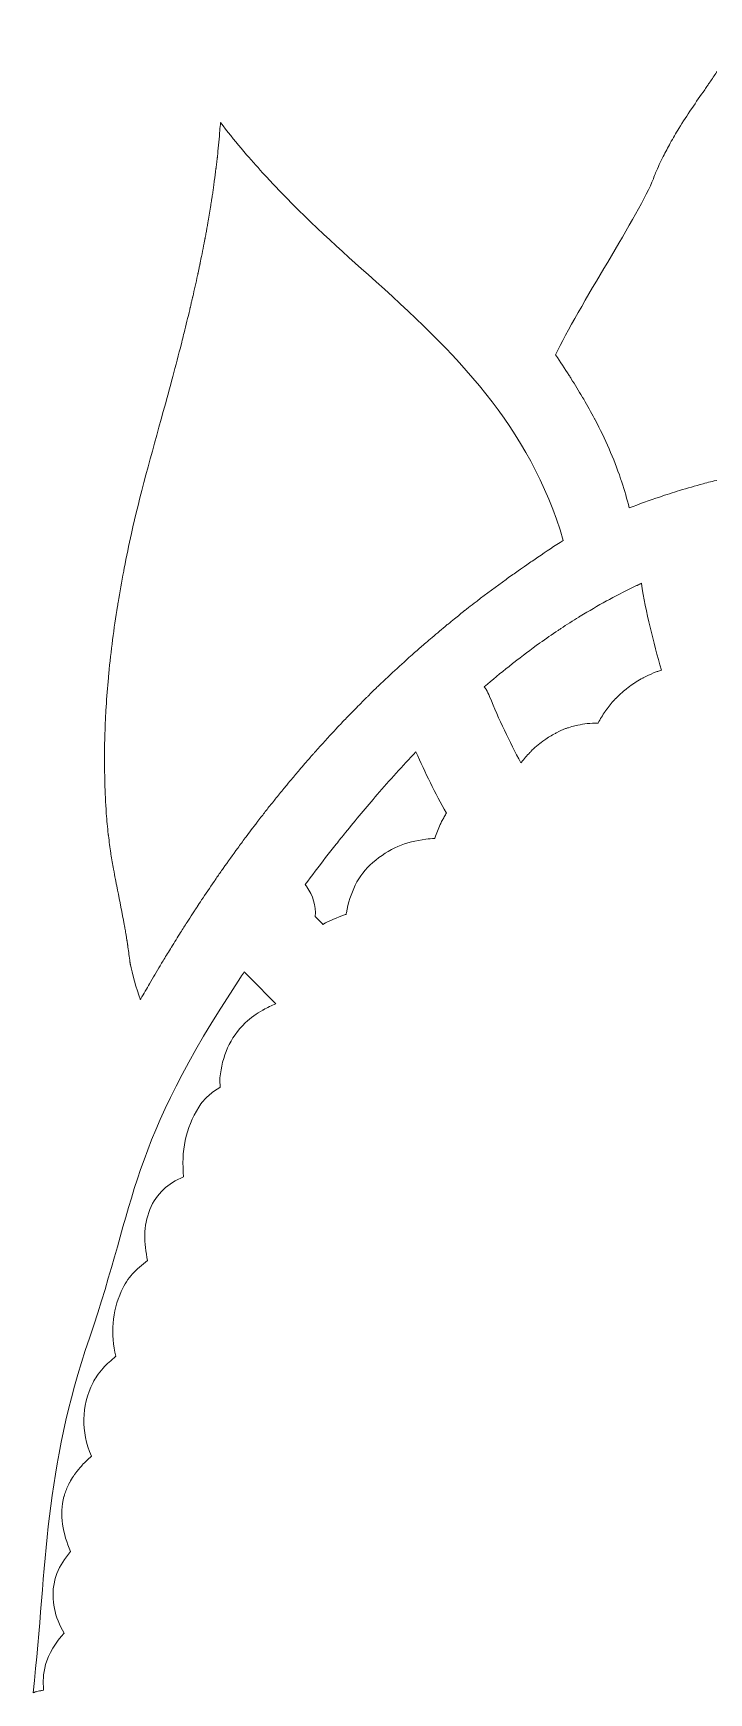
# Model space of a CAD drawing. Header units: millimetres. Extents: x -416 to 1516, y -417 to 43.
# Drawn here: x 1052.54 to 1070.25, y -122.31 to -78.79 of the extents above; entities that cross this region are included whole.
import ezdxf

# ---------------------------------------------------------------- set-up
doc = ezdxf.new("R2010")
doc.units = ezdxf.units.MM
doc.header["$MEASUREMENT"] = 0
doc.layers.add('Layer 2', color=7, linetype='Continuous')

msp = doc.modelspace()

# ---------------------------------------------------------------- linework, layer by layer
at = {"layer": 'Layer 2', "lineweight": 0}
for points, knots in [([(1068.794, -82.605), (1068.818, -82.543), (1068.837, -82.495), (1068.854, -82.452), (1068.916, -82.302), (1068.983, -82.16), (1069.052, -82.02), (1069.112, -81.9), (1069.174, -81.783), (1069.238, -81.669), (1069.311, -81.538), (1069.385, -81.409), (1069.462, -81.284), (1069.463, -81.284), (1069.463, -81.283), (1069.463, -81.283), (1069.571, -81.108), (1069.682, -80.939), (1069.795, -80.772), (1069.798, -80.767), (1069.801, -80.763), (1069.804, -80.759), (1069.915, -80.593), (1070.028, -80.431), (1070.14, -80.268), (1070.167, -80.23), (1070.193, -80.192), (1070.219, -80.154), (1070.222, -80.149), (1070.225, -80.145), (1070.229, -80.14), (1070.231, -80.137), (1070.232, -80.134), (1070.235, -80.132), (1070.24, -80.123), (1070.246, -80.115), (1070.251, -80.107), (1070.259, -80.095), (1070.268, -80.084), (1070.276, -80.072), (1070.336, -79.985), (1070.395, -79.897), (1070.454, -79.809), (1070.462, -79.797), (1070.47, -79.784), (1070.478, -79.772), (1070.482, -79.766), (1070.487, -79.759), (1070.491, -79.753), (1070.493, -79.75), (1070.495, -79.747), (1070.497, -79.744), (1070.511, -79.723), (1070.524, -79.702), (1070.538, -79.681), (1070.539, -79.68), (1070.539, -79.679), (1070.54, -79.678), (1070.541, -79.676), (1070.543, -79.674), (1070.544, -79.671), (1070.545, -79.67), (1070.546, -79.669), (1070.546, -79.669), (1070.549, -79.665), (1070.552, -79.66), (1070.554, -79.656), (1070.556, -79.654), (1070.558, -79.651), (1070.56, -79.648), (1070.62, -79.556), (1070.678, -79.462), (1070.736, -79.368), (1070.743, -79.356), (1070.75, -79.344), (1070.757, -79.332), (1070.761, -79.326), (1070.765, -79.32), (1070.768, -79.314), (1070.77, -79.312), (1070.77, -79.311), (1070.772, -79.309), (1070.785, -79.287), (1070.799, -79.265), (1070.812, -79.243), (1070.812, -79.243), (1070.812, -79.242), (1070.813, -79.242), (1070.814, -79.24), (1070.815, -79.238), (1070.816, -79.236), (1070.818, -79.232), (1070.821, -79.229), (1070.823, -79.225), (1070.906, -79.084), (1070.987, -78.939), (1071.064, -78.789), (1071.064, -78.788), (1071.064, -78.788), (1071.065, -78.787), (1071.065, -78.787), (1071.065, -78.787), (1071.065, -78.787), (1071.188, -78.997), (1071.322, -79.207), (1071.46, -79.416), (1071.485, -79.455), (1071.511, -79.492), (1071.537, -79.531), (1071.828, -79.966), (1072.137, -80.395), (1072.429, -80.793), (1072.676, -81.128), (1072.929, -81.467), (1073.131, -81.766), (1073.573, -82.418), (1073.975, -83.05), (1074.352, -83.704), (1074.478, -83.922), (1074.6, -84.142), (1074.721, -84.366), (1074.817, -84.545), (1074.892, -84.732), (1074.959, -84.919), (1075.025, -85.106), (1075.081, -85.291), (1075.139, -85.467), (1075.196, -85.643), (1075.244, -85.793), (1075.294, -85.941), (1075.344, -86.088), (1075.396, -86.232), (1075.463, -86.395), (1075.306, -86.505), (1075.153, -86.617), (1075.004, -86.73), (1074.96, -86.763), (1074.917, -86.797), (1074.873, -86.831), (1074.845, -86.853), (1074.818, -86.876), (1074.79, -86.899), (1074.744, -86.935), (1074.699, -86.971), (1074.655, -87.008), (1074.62, -87.036), (1074.585, -87.064), (1074.551, -87.092), (1074.508, -87.128), (1074.466, -87.163), (1074.424, -87.199), (1074.295, -87.312), (1074.17, -87.427), (1074.049, -87.545), (1074.049, -87.545), (1074.049, -87.545), (1074.049, -87.545), (1074.049, -87.545), (1074.048, -87.545), (1074.048, -87.545), (1074.039, -87.554), (1074.029, -87.563), (1074.019, -87.572), (1074.01, -87.581), (1074.002, -87.591), (1073.993, -87.6), (1073.882, -87.711), (1073.775, -87.827), (1073.672, -87.944), (1073.667, -87.95), (1073.661, -87.956), (1073.655, -87.962), (1073.631, -87.99), (1073.605, -88.019), (1073.581, -88.048), (1073.575, -88.055), (1073.569, -88.064), (1073.563, -88.071), (1073.458, -88.196), (1073.358, -88.323), (1073.263, -88.455), (1073.262, -88.456), (1073.261, -88.458), (1073.26, -88.459), (1073.243, -88.482), (1073.228, -88.506), (1073.212, -88.529), (1073.208, -88.535), (1073.205, -88.542), (1073.201, -88.548), (1073.117, -88.669), (1073.038, -88.795), (1072.962, -88.924), (1072.959, -88.929), (1072.956, -88.933), (1072.953, -88.938), (1072.939, -88.963), (1072.923, -88.988), (1072.909, -89.013), (1072.907, -89.017), (1072.906, -89.02), (1072.904, -89.023), (1072.82, -89.174), (1072.742, -89.331), (1072.67, -89.493), (1072.67, -89.494), (1072.67, -89.494), (1072.67, -89.495), (1072.654, -89.531), (1072.639, -89.568), (1072.623, -89.604), (1072.623, -89.605), (1072.623, -89.606), (1072.622, -89.607), (1072.551, -89.778), (1072.483, -89.954), (1072.425, -90.139), (1072.425, -90.14), (1072.425, -90.142), (1072.424, -90.143), (1072.422, -90.143), (1072.42, -90.143), (1072.418, -90.144), (1072.09, -90.186), (1071.768, -90.239), (1071.447, -90.298), (1071.447, -90.298), (1071.447, -90.298), (1071.447, -90.298), (1071.273, -90.33), (1071.1, -90.37), (1070.928, -90.407), (1070.78, -90.438), (1070.632, -90.469), (1070.486, -90.505), (1070.486, -90.505), (1070.485, -90.505), (1070.485, -90.505), (1070.356, -90.536), (1070.227, -90.568), (1070.098, -90.602), (1070.098, -90.602), (1070.098, -90.602), (1070.098, -90.602), (1069.892, -90.657), (1069.688, -90.718), (1069.484, -90.78), (1069.484, -90.78), (1069.484, -90.78), (1069.483, -90.781), (1069.308, -90.834), (1069.133, -90.89), (1068.959, -90.95), (1068.693, -91.039), (1068.428, -91.132), (1068.163, -91.237), (1068.105, -91.002), (1068.038, -90.778), (1067.966, -90.557), (1067.957, -90.529), (1067.947, -90.501), (1067.937, -90.473), (1067.755, -89.931), (1067.53, -89.423), (1067.269, -88.928), (1067.264, -88.918), (1067.259, -88.908), (1067.253, -88.898), (1067.162, -88.727), (1067.067, -88.556), (1066.968, -88.387), (1066.956, -88.366), (1066.944, -88.345), (1066.931, -88.324), (1066.838, -88.166), (1066.74, -88.008), (1066.64, -87.849), (1066.622, -87.821), (1066.605, -87.792), (1066.587, -87.764), (1066.472, -87.585), (1066.354, -87.406), (1066.232, -87.224), (1066.231, -87.223), (1066.23, -87.221), (1066.229, -87.22), (1066.804, -86.005), (1068.452, -83.49), (1068.794, -82.605)], [0, 0, 0, 0, 1, 1, 1, 2, 2, 2, 3, 3, 3, 4, 4, 4, 5, 5, 5, 6, 6, 6, 7, 7, 7, 8, 8, 8, 9, 9, 9, 10, 10, 10, 11, 11, 11, 12, 12, 12, 13, 13, 13, 14, 14, 14, 15, 15, 15, 16, 16, 16, 17, 17, 17, 18, 18, 18, 19, 19, 19, 20, 20, 20, 21, 21, 21, 22, 22, 22, 23, 23, 23, 24, 24, 24, 25, 25, 25, 26, 26, 26, 27, 27, 27, 28, 28, 28, 29, 29, 29, 30, 30, 30, 31, 31, 31, 32, 32, 32, 33, 33, 33, 34, 34, 34, 35, 35, 35, 36, 36, 36, 37, 37, 37, 38, 38, 38, 39, 39, 39, 40, 40, 40, 41, 41, 41, 42, 42, 42, 43, 43, 43, 44, 44, 44, 45, 45, 45, 46, 46, 46, 47, 47, 47, 48, 48, 48, 49, 49, 49, 50, 50, 50, 51, 51, 51, 52, 52, 52, 53, 53, 53, 54, 54, 54, 55, 55, 55, 56, 56, 56, 57, 57, 57, 58, 58, 58, 59, 59, 59, 60, 60, 60, 61, 61, 61, 62, 62, 62, 63, 63, 63, 64, 64, 64, 65, 65, 65, 66, 66, 66, 67, 67, 67, 68, 68, 68, 69, 69, 69, 70, 70, 70, 71, 71, 71, 72, 72, 72, 73, 73, 73, 74, 74, 74, 75, 75, 75, 76, 76, 76, 77, 77, 77, 78, 78, 78, 79, 79, 79, 80, 80, 80, 81, 81, 81, 82, 82, 82, 83, 83, 83, 84, 84, 84, 85, 85, 85, 86, 86, 86, 87, 87, 87, 88, 88, 88, 89, 89, 89, 90, 90, 90, 91, 91, 91, 92, 92, 92, 93, 93, 93, 94, 94, 94, 95, 95, 95, 96, 96, 96, 96]), ([(1054.41, -97.331), (1054.416, -97.091), (1054.425, -96.85), (1054.438, -96.609), (1054.439, -96.598), (1054.439, -96.587), (1054.439, -96.576), (1054.442, -96.535), (1054.445, -96.494), (1054.447, -96.453), (1054.463, -96.199), (1054.483, -95.945), (1054.506, -95.689), (1054.51, -95.651), (1054.513, -95.613), (1054.517, -95.575), (1054.574, -94.991), (1054.651, -94.403), (1054.747, -93.812), (1054.752, -93.78), (1054.757, -93.749), (1054.763, -93.718), (1054.807, -93.446), (1054.856, -93.173), (1054.908, -92.899), (1054.913, -92.871), (1054.918, -92.843), (1054.924, -92.815), (1054.982, -92.515), (1055.043, -92.213), (1055.109, -91.911), (1055.312, -90.985), (1055.647, -89.79), (1055.946, -88.708), (1056.03, -88.406), (1056.113, -88.101), (1056.195, -87.794), (1056.272, -87.506), (1056.348, -87.216), (1056.422, -86.925), (1056.427, -86.908), (1056.431, -86.891), (1056.435, -86.874), (1056.438, -86.86), (1056.442, -86.846), (1056.445, -86.833), (1056.461, -86.77), (1056.476, -86.707), (1056.492, -86.644), (1056.542, -86.442), (1056.592, -86.241), (1056.64, -86.038), (1056.644, -86.023), (1056.647, -86.008), (1056.651, -85.992), (1056.653, -85.985), (1056.654, -85.977), (1056.656, -85.97), (1056.657, -85.966), (1056.658, -85.961), (1056.659, -85.957), (1056.667, -85.925), (1056.674, -85.893), (1056.681, -85.861), (1056.681, -85.861), (1056.687, -85.835), (1056.687, -85.835), (1056.691, -85.82), (1056.694, -85.805), (1056.698, -85.79), (1056.702, -85.77), (1056.707, -85.75), (1056.712, -85.729), (1056.712, -85.728), (1056.712, -85.727), (1056.713, -85.726), (1056.713, -85.726), (1056.713, -85.725), (1056.713, -85.725), (1056.715, -85.716), (1056.717, -85.707), (1056.719, -85.697), (1056.762, -85.512), (1056.804, -85.327), (1056.844, -85.141), (1056.847, -85.128), (1056.849, -85.115), (1056.852, -85.102), (1056.853, -85.099), (1056.853, -85.096), (1056.854, -85.093), (1056.854, -85.093), (1056.855, -85.088), (1056.855, -85.088), (1056.856, -85.082), (1056.857, -85.077), (1056.858, -85.071), (1056.859, -85.067), (1056.86, -85.064), (1056.861, -85.061), (1056.867, -85.031), (1056.874, -85.001), (1056.881, -84.972), (1056.888, -84.939), (1056.893, -84.905), (1056.9, -84.872), (1056.901, -84.869), (1056.902, -84.865), (1056.902, -84.862), (1056.903, -84.861), (1056.903, -84.86), (1056.903, -84.858), (1056.905, -84.849), (1056.907, -84.84), (1056.909, -84.831), (1056.913, -84.812), (1056.917, -84.794), (1056.92, -84.776), (1056.958, -84.594), (1056.994, -84.412), (1057.029, -84.229), (1057.032, -84.212), (1057.035, -84.196), (1057.038, -84.179), (1057.04, -84.171), (1057.041, -84.163), (1057.043, -84.156), (1057.043, -84.151), (1057.044, -84.146), (1057.045, -84.142), (1057.053, -84.099), (1057.063, -84.057), (1057.071, -84.014), (1057.078, -83.973), (1057.084, -83.932), (1057.092, -83.892), (1057.093, -83.881), (1057.095, -83.871), (1057.097, -83.861), (1057.104, -83.823), (1057.11, -83.784), (1057.117, -83.745), (1057.119, -83.734), (1057.12, -83.722), (1057.122, -83.711), (1057.146, -83.575), (1057.169, -83.439), (1057.191, -83.302), (1057.194, -83.28), (1057.198, -83.258), (1057.202, -83.235), (1057.203, -83.225), (1057.205, -83.214), (1057.206, -83.204), (1057.211, -83.177), (1057.215, -83.149), (1057.219, -83.122), (1057.22, -83.12), (1057.22, -83.117), (1057.22, -83.115), (1057.227, -83.072), (1057.234, -83.029), (1057.241, -82.986), (1057.241, -82.982), (1057.242, -82.978), (1057.242, -82.975), (1057.244, -82.966), (1057.245, -82.957), (1057.247, -82.948), (1057.253, -82.905), (1057.258, -82.861), (1057.264, -82.818), (1057.271, -82.767), (1057.277, -82.716), (1057.284, -82.665), (1057.298, -82.557), (1057.314, -82.448), (1057.327, -82.339), (1057.328, -82.331), (1057.329, -82.323), (1057.33, -82.315), (1057.333, -82.294), (1057.335, -82.272), (1057.338, -82.25), (1057.34, -82.237), (1057.341, -82.223), (1057.343, -82.21), (1057.349, -82.162), (1057.356, -82.113), (1057.361, -82.065), (1057.361, -82.062), (1057.362, -82.06), (1057.362, -82.057), (1057.363, -82.05), (1057.364, -82.044), (1057.365, -82.037), (1057.368, -82.01), (1057.369, -81.983), (1057.372, -81.955), (1057.394, -81.748), (1057.412, -81.541), (1057.428, -81.335), (1057.434, -81.267), (1057.442, -81.199), (1057.447, -81.132), (1057.621, -81.362), (1057.804, -81.585), (1057.989, -81.806), (1058.036, -81.862), (1058.084, -81.918), (1058.132, -81.973), (1058.289, -82.156), (1058.449, -82.336), (1058.612, -82.514), (1058.644, -82.548), (1058.675, -82.582), (1058.706, -82.616), (1059.528, -83.498), (1060.416, -84.319), (1061.314, -85.119), (1063.621, -87.177), (1065.54, -89.068), (1066.434, -92.087), (1066.434, -92.088), (1066.433, -92.088), (1066.433, -92.088), (1066.207, -92.233), (1065.986, -92.38), (1065.767, -92.529), (1065.669, -92.595), (1065.573, -92.663), (1065.476, -92.73), (1065.401, -92.781), (1065.326, -92.832), (1065.252, -92.884), (1065.155, -92.952), (1065.059, -93.021), (1064.964, -93.089), (1064.962, -93.09), (1064.961, -93.091), (1064.96, -93.092), (1064.957, -93.094), (1064.954, -93.096), (1064.951, -93.098), (1064.945, -93.103), (1064.939, -93.107), (1064.933, -93.111), (1064.675, -93.297), (1064.422, -93.487), (1064.172, -93.678), (1064.155, -93.692), (1064.137, -93.705), (1064.119, -93.719), (1064.094, -93.739), (1064.069, -93.759), (1064.043, -93.779), (1064.043, -93.779), (1064.042, -93.78), (1064.042, -93.78), (1064.042, -93.78), (1064.042, -93.78), (1064.042, -93.78), (1063.979, -93.829), (1063.912, -93.875), (1063.85, -93.924), (1063.849, -93.925), (1063.848, -93.926), (1063.847, -93.926), (1063.756, -93.998), (1063.672, -94.074), (1063.583, -94.146), (1063.526, -94.191), (1063.468, -94.236), (1063.413, -94.282), (1063.386, -94.303), (1063.36, -94.324), (1063.334, -94.346), (1063.203, -94.454), (1063.077, -94.564), (1062.948, -94.673), (1062.897, -94.718), (1062.843, -94.76), (1062.791, -94.804), (1062.705, -94.879), (1062.619, -94.954), (1062.534, -95.03), (1062.501, -95.058), (1062.471, -95.089), (1062.438, -95.118), (1062.277, -95.262), (1062.116, -95.406), (1061.958, -95.553), (1061.919, -95.59), (1061.879, -95.627), (1061.84, -95.664), (1061.806, -95.696), (1061.774, -95.728), (1061.74, -95.76), (1061.739, -95.762), (1061.738, -95.763), (1061.736, -95.764), (1061.736, -95.764), (1061.736, -95.764), (1061.736, -95.764), (1061.725, -95.774), (1061.714, -95.784), (1061.704, -95.794), (1061.649, -95.846), (1061.591, -95.895), (1061.537, -95.947), (1061.537, -95.948), (1061.536, -95.948), (1061.536, -95.949), (1061.535, -95.95), (1061.534, -95.95), (1061.533, -95.951), (1061.459, -96.023), (1061.389, -96.098), (1061.316, -96.171), (1061.299, -96.188), (1061.281, -96.204), (1061.264, -96.221), (1061.219, -96.266), (1061.174, -96.311), (1061.13, -96.355), (1061.076, -96.41), (1061.023, -96.465), (1060.97, -96.52), (1060.887, -96.605), (1060.802, -96.687), (1060.72, -96.772), (1060.676, -96.818), (1060.633, -96.865), (1060.59, -96.912), (1060.574, -96.928), (1060.558, -96.943), (1060.543, -96.96), (1060.52, -96.985), (1060.497, -97.011), (1060.474, -97.036), (1060.473, -97.036), (1060.473, -97.037), (1060.472, -97.037), (1060.472, -97.038), (1060.471, -97.038), (1060.47, -97.039), (1060.461, -97.049), (1060.452, -97.059), (1060.443, -97.069), (1060.272, -97.252), (1060.103, -97.436), (1059.937, -97.623), (1059.935, -97.625), (1059.933, -97.628), (1059.931, -97.63), (1059.93, -97.631), (1059.929, -97.632), (1059.928, -97.633), (1059.927, -97.634), (1059.927, -97.634), (1059.926, -97.635), (1059.909, -97.655), (1059.891, -97.674), (1059.873, -97.693), (1059.841, -97.73), (1059.809, -97.768), (1059.777, -97.805), (1059.738, -97.85), (1059.699, -97.894), (1059.66, -97.939), (1059.612, -97.994), (1059.567, -98.05), (1059.52, -98.105), (1059.448, -98.189), (1059.375, -98.272), (1059.304, -98.357), (1059.25, -98.422), (1059.196, -98.487), (1059.142, -98.553), (1059.141, -98.555), (1059.139, -98.557), (1059.138, -98.559), (1059.061, -98.652), (1058.983, -98.744), (1058.908, -98.838), (1058.874, -98.88), (1058.841, -98.924), (1058.808, -98.966), (1058.805, -98.97), (1058.802, -98.974), (1058.799, -98.977), (1058.798, -98.978), (1058.798, -98.979), (1058.797, -98.979), (1058.761, -99.024), (1058.725, -99.068), (1058.689, -99.113), (1058.628, -99.191), (1058.568, -99.27), (1058.507, -99.348), (1058.471, -99.395), (1058.436, -99.442), (1058.4, -99.489), (1058.399, -99.489), (1058.399, -99.49), (1058.398, -99.491), (1058.301, -99.617), (1058.203, -99.743), (1058.108, -99.872), (1058.108, -99.872), (1058.107, -99.873), (1058.107, -99.873), (1058.102, -99.879), (1058.097, -99.886), (1058.092, -99.892), (1058.027, -99.979), (1057.964, -100.069), (1057.899, -100.157), (1057.77, -100.335), (1057.64, -100.512), (1057.513, -100.693), (1057.51, -100.697), (1057.507, -100.701), (1057.505, -100.705), (1057.504, -100.706), (1057.504, -100.706), (1057.504, -100.706), (1057.504, -100.706), (1057.503, -100.707), (1057.503, -100.707), (1057.494, -100.721), (1057.484, -100.734), (1057.474, -100.748), (1057.42, -100.825), (1057.367, -100.904), (1057.314, -100.983), (1057.307, -100.992), (1057.301, -101.002), (1057.294, -101.011), (1057.289, -101.019), (1057.283, -101.028), (1057.278, -101.036), (1057.167, -101.196), (1057.057, -101.356), (1056.949, -101.518), (1056.91, -101.578), (1056.871, -101.638), (1056.832, -101.698), (1056.827, -101.707), (1056.821, -101.715), (1056.815, -101.724), (1056.795, -101.754), (1056.776, -101.785), (1056.756, -101.815), (1056.754, -101.818), (1056.752, -101.821), (1056.75, -101.825), (1056.701, -101.899), (1056.652, -101.974), (1056.604, -102.05), (1056.593, -102.067), (1056.582, -102.084), (1056.571, -102.101), (1056.514, -102.19), (1056.456, -102.278), (1056.399, -102.368), (1056.319, -102.496), (1056.24, -102.627), (1056.161, -102.756), (1056.16, -102.757), (1056.159, -102.759), (1056.158, -102.76), (1056.158, -102.76), (1056.158, -102.76), (1056.158, -102.76), (1056.158, -102.761), (1056.157, -102.762), (1056.157, -102.763), (1056.091, -102.869), (1056.025, -102.975), (1055.959, -103.083), (1055.953, -103.094), (1055.947, -103.106), (1055.94, -103.116), (1055.915, -103.158), (1055.889, -103.199), (1055.863, -103.242), (1055.771, -103.397), (1055.68, -103.556), (1055.589, -103.713), (1055.512, -103.844), (1055.435, -103.974), (1055.359, -104.106), (1055.355, -104.114), (1055.35, -104.122), (1055.345, -104.13), (1055.345, -104.131), (1055.345, -104.131), (1055.344, -104.132), (1055.343, -104.129), (1055.34, -104.115), (1055.338, -104.11), (1055.257, -103.883), (1055.116, -103.399), (1055.085, -103.217), (1055.084, -103.213), (1055.083, -103.206), (1055.082, -103.202), (1055.082, -103.201), (1055.082, -103.201), (1055.082, -103.2), (1055.079, -103.18), (1055.077, -103.167), (1055.075, -103.157), (1055.075, -103.157), (1055.075, -103.157), (1055.075, -103.157), (1055.073, -103.146), (1055.072, -103.14), (1055.072, -103.14), (1055.072, -103.14), (1055.072, -103.14), (1055.072, -103.14), (1055.072, -103.14), (1055.072, -103.14), (1055.072, -103.14), (1055.072, -103.14), (1055.072, -103.143), (1055.072, -103.145), (1055.072, -103.145), (1055.072, -103.145), (1055.072, -103.145), (1055.072, -103.144), (1055.072, -103.145), (1055.072, -103.144), (1055.072, -103.142), (1055.071, -103.141), (1055.072, -103.142), (1055.072, -103.142), (1055.071, -103.142), (1055.071, -103.142), (1055.056, -103.008), (1055.038, -102.88), (1055.02, -102.754), (1055.018, -102.742), (1055.016, -102.728), (1055.014, -102.715), (1055.014, -102.715), (1055.014, -102.714), (1055.014, -102.714), (1055.013, -102.706), (1055.012, -102.698), (1055.01, -102.69), (1055.01, -102.684), (1055.009, -102.678), (1055.008, -102.672), (1055.005, -102.655), (1055.002, -102.639), (1055, -102.623), (1054.999, -102.62), (1054.999, -102.617), (1054.999, -102.615), (1054.998, -102.611), (1054.997, -102.608), (1054.997, -102.604), (1054.996, -102.597), (1054.995, -102.589), (1054.993, -102.582), (1054.99, -102.563), (1054.987, -102.543), (1054.984, -102.524), (1054.984, -102.524), (1054.984, -102.523), (1054.984, -102.522), (1054.983, -102.519), (1054.983, -102.516), (1054.982, -102.513), (1054.977, -102.478), (1054.971, -102.443), (1054.965, -102.408), (1054.964, -102.403), (1054.963, -102.398), (1054.962, -102.393), (1054.955, -102.349), (1054.948, -102.304), (1054.94, -102.261), (1054.94, -102.259), (1054.939, -102.257), (1054.939, -102.255), (1054.936, -102.237), (1054.933, -102.22), (1054.929, -102.202), (1054.927, -102.19), (1054.925, -102.179), (1054.923, -102.167), (1054.923, -102.167), (1054.923, -102.167), (1054.923, -102.166), (1054.923, -102.166), (1054.923, -102.163), (1054.923, -102.163), (1054.923, -102.163), (1054.923, -102.163), (1054.923, -102.163), (1054.923, -102.163), (1054.923, -102.163), (1054.922, -102.163), (1054.921, -102.155), (1054.92, -102.148), (1054.919, -102.141), (1054.916, -102.125), (1054.913, -102.108), (1054.91, -102.092), (1054.907, -102.076), (1054.904, -102.06), (1054.901, -102.044), (1054.844, -101.739), (1054.783, -101.444), (1054.725, -101.147), (1054.722, -101.131), (1054.718, -101.114), (1054.715, -101.098), (1054.708, -101.062), (1054.701, -101.026), (1054.694, -100.99), (1054.694, -100.988), (1054.693, -100.985), (1054.693, -100.982), (1054.675, -100.892), (1054.658, -100.802), (1054.642, -100.71), (1054.618, -100.581), (1054.595, -100.45), (1054.574, -100.314), (1054.573, -100.309), (1054.572, -100.303), (1054.571, -100.297), (1054.571, -100.294), (1054.571, -100.291), (1054.57, -100.288), (1054.548, -100.141), (1054.527, -99.989), (1054.509, -99.833), (1054.508, -99.825), (1054.507, -99.818), (1054.505, -99.81), (1054.505, -99.81), (1054.505, -99.81), (1054.505, -99.81), (1054.505, -99.81), (1054.505, -99.81), (1054.505, -99.809), (1054.504, -99.802), (1054.503, -99.795), (1054.502, -99.788), (1054.483, -99.616), (1054.466, -99.437), (1054.452, -99.249), (1054.452, -99.245), (1054.451, -99.241), (1054.451, -99.236), (1054.432, -98.971), (1054.421, -98.705), (1054.413, -98.438), (1054.411, -98.35), (1054.41, -98.263), (1054.408, -98.175), (1054.405, -97.992), (1054.405, -97.808), (1054.407, -97.624), (1054.408, -97.526), (1054.408, -97.429), (1054.41, -97.331)], [0, 0, 0, 0, 1, 1, 1, 2, 2, 2, 3, 3, 3, 4, 4, 4, 5, 5, 5, 6, 6, 6, 7, 7, 7, 8, 8, 8, 9, 9, 9, 10, 10, 10, 11, 11, 11, 12, 12, 12, 13, 13, 13, 14, 14, 14, 15, 15, 15, 16, 16, 16, 17, 17, 17, 18, 18, 18, 19, 19, 19, 20, 20, 20, 21, 21, 21, 22, 22, 22, 23, 23, 23, 24, 24, 24, 25, 25, 25, 26, 26, 26, 27, 27, 27, 28, 28, 28, 29, 29, 29, 30, 30, 30, 31, 31, 31, 32, 32, 32, 33, 33, 33, 34, 34, 34, 35, 35, 35, 36, 36, 36, 37, 37, 37, 38, 38, 38, 39, 39, 39, 40, 40, 40, 41, 41, 41, 42, 42, 42, 43, 43, 43, 44, 44, 44, 45, 45, 45, 46, 46, 46, 47, 47, 47, 48, 48, 48, 49, 49, 49, 50, 50, 50, 51, 51, 51, 52, 52, 52, 53, 53, 53, 54, 54, 54, 55, 55, 55, 56, 56, 56, 57, 57, 57, 58, 58, 58, 59, 59, 59, 60, 60, 60, 61, 61, 61, 62, 62, 62, 63, 63, 63, 64, 64, 64, 65, 65, 65, 66, 66, 66, 67, 67, 67, 68, 68, 68, 69, 69, 69, 70, 70, 70, 71, 71, 71, 72, 72, 72, 73, 73, 73, 74, 74, 74, 75, 75, 75, 76, 76, 76, 77, 77, 77, 78, 78, 78, 79, 79, 79, 80, 80, 80, 81, 81, 81, 82, 82, 82, 83, 83, 83, 84, 84, 84, 85, 85, 85, 86, 86, 86, 87, 87, 87, 88, 88, 88, 89, 89, 89, 90, 90, 90, 91, 91, 91, 92, 92, 92, 93, 93, 93, 94, 94, 94, 95, 95, 95, 96, 96, 96, 97, 97, 97, 98, 98, 98, 99, 99, 99, 100, 100, 100, 101, 101, 101, 102, 102, 102, 103, 103, 103, 104, 104, 104, 105, 105, 105, 106, 106, 106, 107, 107, 107, 108, 108, 108, 109, 109, 109, 110, 110, 110, 111, 111, 111, 112, 112, 112, 113, 113, 113, 114, 114, 114, 115, 115, 115, 116, 116, 116, 117, 117, 117, 118, 118, 118, 119, 119, 119, 120, 120, 120, 121, 121, 121, 122, 122, 122, 123, 123, 123, 124, 124, 124, 125, 125, 125, 126, 126, 126, 127, 127, 127, 128, 128, 128, 129, 129, 129, 130, 130, 130, 131, 131, 131, 132, 132, 132, 133, 133, 133, 134, 134, 134, 135, 135, 135, 136, 136, 136, 137, 137, 137, 138, 138, 138, 139, 139, 139, 140, 140, 140, 141, 141, 141, 142, 142, 142, 143, 143, 143, 144, 144, 144, 145, 145, 145, 146, 146, 146, 147, 147, 147, 148, 148, 148, 149, 149, 149, 150, 150, 150, 151, 151, 151, 152, 152, 152, 153, 153, 153, 154, 154, 154, 155, 155, 155, 156, 156, 156, 157, 157, 157, 158, 158, 158, 159, 159, 159, 160, 160, 160, 161, 161, 161, 162, 162, 162, 163, 163, 163, 164, 164, 164, 165, 165, 165, 166, 166, 166, 167, 167, 167, 168, 168, 168, 169, 169, 169, 170, 170, 170, 171, 171, 171, 172, 172, 172, 173, 173, 173, 174, 174, 174, 175, 175, 175, 176, 176, 176, 177, 177, 177, 178, 178, 178, 179, 179, 179, 180, 180, 180, 181, 181, 181, 182, 182, 182, 183, 183, 183, 184, 184, 184, 185, 185, 185, 186, 186, 186, 187, 187, 187, 188, 188, 188, 189, 189, 189, 190, 190, 190, 191, 191, 191, 192, 192, 192, 193, 193, 193, 194, 194, 194, 195, 195, 195, 196, 196, 196, 197, 197, 197, 198, 198, 198, 199, 199, 199, 200, 200, 200, 201, 201, 201, 202, 202, 202, 203, 203, 203, 204, 204, 204, 205, 205, 205, 206, 206, 206, 207, 207, 207, 208, 208, 208, 209, 209, 209, 210, 210, 210, 211, 211, 211, 212, 212, 212, 213, 213, 213, 214, 214, 214, 215, 215, 215, 216, 216, 216, 217, 217, 217, 218, 218, 218, 219, 219, 219, 220, 220, 220, 221, 221, 221, 222, 222, 222, 223, 223, 223, 224, 224, 224, 224]), ([(1069.004, -95.492), (1068.987, -95.498), (1068.968, -95.504), (1068.951, -95.51), (1068.924, -95.518), (1068.898, -95.526), (1068.87, -95.536), (1068.869, -95.537), (1068.869, -95.537), (1068.868, -95.537), (1068.777, -95.571), (1068.688, -95.611), (1068.6, -95.654), (1068.6, -95.655), (1068.599, -95.655), (1068.598, -95.656), (1068.572, -95.668), (1068.548, -95.682), (1068.523, -95.696), (1068.521, -95.696), (1068.52, -95.697), (1068.519, -95.698), (1068.459, -95.73), (1068.399, -95.764), (1068.342, -95.8), (1068.341, -95.801), (1068.34, -95.801), (1068.339, -95.802), (1068.311, -95.819), (1068.284, -95.837), (1068.258, -95.855), (1068.257, -95.856), (1068.256, -95.856), (1068.255, -95.857), (1068.199, -95.895), (1068.144, -95.936), (1068.09, -95.979), (1068.089, -95.979), (1068.088, -95.98), (1068.088, -95.981), (1068.065, -95.999), (1068.042, -96.016), (1068.019, -96.035), (1068.019, -96.035), (1068.018, -96.036), (1068.017, -96.036), (1067.945, -96.097), (1067.876, -96.162), (1067.81, -96.23), (1067.808, -96.232), (1067.806, -96.234), (1067.803, -96.236), (1067.803, -96.236), (1067.803, -96.236), (1067.803, -96.237), (1067.803, -96.237), (1067.803, -96.237), (1067.803, -96.237), (1067.803, -96.237), (1067.803, -96.237), (1067.803, -96.237), (1067.802, -96.237), (1067.802, -96.237), (1067.802, -96.238), (1067.802, -96.238), (1067.802, -96.238), (1067.802, -96.238), (1067.801, -96.238), (1067.801, -96.238), (1067.801, -96.238), (1067.722, -96.321), (1067.65, -96.411), (1067.581, -96.504), (1067.581, -96.505), (1067.58, -96.505), (1067.58, -96.506), (1067.563, -96.528), (1067.547, -96.551), (1067.531, -96.575), (1067.53, -96.575), (1067.53, -96.575), (1067.53, -96.576), (1067.464, -96.672), (1067.401, -96.771), (1067.347, -96.876), (1067.347, -96.876), (1067.347, -96.876), (1067.346, -96.876), (1067.345, -96.876), (1067.344, -96.877), (1067.343, -96.877), (1067.244, -96.879), (1067.148, -96.885), (1067.055, -96.894), (1066.973, -96.903), (1066.893, -96.916), (1066.814, -96.932), (1066.789, -96.937), (1066.765, -96.944), (1066.74, -96.95), (1066.682, -96.964), (1066.624, -96.98), (1066.566, -97), (1066.541, -97.008), (1066.516, -97.016), (1066.491, -97.025), (1066.412, -97.055), (1066.333, -97.089), (1066.252, -97.131), (1066.252, -97.131), (1066.251, -97.131), (1066.25, -97.132), (1066.241, -97.137), (1066.234, -97.143), (1066.225, -97.148), (1066.127, -97.2), (1066.033, -97.258), (1065.945, -97.321), (1065.826, -97.404), (1065.714, -97.493), (1065.611, -97.593), (1065.61, -97.593), (1065.61, -97.594), (1065.609, -97.595), (1065.59, -97.614), (1065.574, -97.635), (1065.556, -97.654), (1065.479, -97.733), (1065.406, -97.816), (1065.337, -97.904), (1065.333, -97.91), (1065.327, -97.916), (1065.322, -97.922), (1065.322, -97.923), (1065.321, -97.923), (1065.321, -97.924), (1065.017, -97.361), (1064.745, -96.781), (1064.502, -96.182), (1064.476, -96.115), (1064.444, -96.057), (1064.41, -96.001), (1064.394, -95.976), (1064.379, -95.95), (1064.362, -95.926), (1064.574, -95.744), (1064.791, -95.567), (1065.01, -95.393), (1065.051, -95.359), (1065.093, -95.327), (1065.135, -95.294), (1065.357, -95.12), (1065.582, -94.949), (1065.812, -94.784), (1065.813, -94.783), (1065.815, -94.782), (1065.816, -94.782), (1065.818, -94.78), (1065.819, -94.779), (1065.821, -94.778), (1065.978, -94.665), (1066.137, -94.556), (1066.297, -94.449), (1066.321, -94.433), (1066.345, -94.417), (1066.369, -94.401), (1066.525, -94.298), (1066.682, -94.196), (1066.842, -94.098), (1066.853, -94.091), (1066.865, -94.084), (1066.876, -94.077), (1067.104, -93.937), (1067.336, -93.804), (1067.57, -93.675), (1067.596, -93.661), (1067.621, -93.648), (1067.646, -93.634), (1067.88, -93.508), (1068.116, -93.387), (1068.356, -93.272), (1068.364, -93.269), (1068.371, -93.266), (1068.378, -93.262), (1068.413, -93.246), (1068.447, -93.229), (1068.482, -93.213), (1068.594, -93.989), (1068.798, -94.74), (1069.004, -95.492)], [0, 0, 0, 0, 1, 1, 1, 2, 2, 2, 3, 3, 3, 4, 4, 4, 5, 5, 5, 6, 6, 6, 7, 7, 7, 8, 8, 8, 9, 9, 9, 10, 10, 10, 11, 11, 11, 12, 12, 12, 13, 13, 13, 14, 14, 14, 15, 15, 15, 16, 16, 16, 17, 17, 17, 18, 18, 18, 19, 19, 19, 20, 20, 20, 21, 21, 21, 22, 22, 22, 23, 23, 23, 24, 24, 24, 25, 25, 25, 26, 26, 26, 27, 27, 27, 28, 28, 28, 29, 29, 29, 30, 30, 30, 31, 31, 31, 32, 32, 32, 33, 33, 33, 34, 34, 34, 35, 35, 35, 36, 36, 36, 37, 37, 37, 38, 38, 38, 39, 39, 39, 40, 40, 40, 41, 41, 41, 42, 42, 42, 43, 43, 43, 44, 44, 44, 45, 45, 45, 46, 46, 46, 47, 47, 47, 48, 48, 48, 49, 49, 49, 50, 50, 50, 51, 51, 51, 52, 52, 52, 53, 53, 53, 54, 54, 54, 55, 55, 55, 56, 56, 56, 57, 57, 57, 58, 58, 58, 59, 59, 59, 60, 60, 60, 61, 61, 61, 62, 62, 62, 63, 63, 63, 63]), ([(1063.368, -99.237), (1063.348, -99.269), (1063.333, -99.305), (1063.314, -99.337), (1063.295, -99.37), (1063.275, -99.402), (1063.257, -99.436), (1063.24, -99.47), (1063.223, -99.503), (1063.207, -99.538), (1063.206, -99.539), (1063.206, -99.54), (1063.205, -99.542), (1063.153, -99.654), (1063.106, -99.771), (1063.066, -99.893), (1063.065, -99.896), (1063.063, -99.9), (1063.062, -99.904), (1062.983, -99.909), (1062.906, -99.915), (1062.83, -99.925), (1062.304, -99.989), (1061.871, -100.163), (1061.436, -100.538), (1061.436, -100.538), (1061.436, -100.538), (1061.436, -100.538), (1061.048, -100.871), (1060.837, -101.343), (1060.748, -101.851), (1060.745, -101.866), (1060.74, -101.88), (1060.738, -101.895), (1060.725, -101.9), (1060.712, -101.905), (1060.699, -101.91), (1060.509, -101.976), (1060.308, -102.056), (1060.133, -102.159), (1060.065, -102.09), (1059.997, -102.021), (1059.929, -101.953), (1059.954, -101.669), (1059.867, -101.396), (1059.709, -101.174), (1059.694, -101.154), (1059.683, -101.132), (1059.668, -101.112), (1059.839, -100.88), (1060.02, -100.643), (1060.203, -100.406), (1060.294, -100.289), (1060.386, -100.172), (1060.479, -100.054), (1060.559, -99.952), (1060.642, -99.85), (1060.724, -99.749), (1060.991, -99.418), (1061.267, -99.086), (1061.555, -98.754), (1061.881, -98.378), (1062.216, -98.003), (1062.57, -97.634), (1062.811, -98.181), (1063.075, -98.717), (1063.368, -99.237)], [0, 0, 0, 0, 1, 1, 1, 2, 2, 2, 3, 3, 3, 4, 4, 4, 5, 5, 5, 6, 6, 6, 7, 7, 7, 8, 8, 8, 9, 9, 9, 10, 10, 10, 11, 11, 11, 12, 12, 12, 13, 13, 13, 14, 14, 14, 15, 15, 15, 16, 16, 16, 17, 17, 17, 18, 18, 18, 19, 19, 19, 20, 20, 20, 21, 21, 21, 22, 22, 22, 22]), ([(1054.01, -113.008), (1055.262, -109.335), (1055.016, -108.034), (1057.972, -103.547), (1058.003, -103.5), (1058.038, -103.449), (1058.069, -103.401), (1058.345, -103.68), (1058.621, -103.959), (1058.897, -104.237), (1058.783, -104.288), (1058.676, -104.341), (1058.572, -104.397), (1058.568, -104.4), (1058.563, -104.401), (1058.559, -104.404), (1058.559, -104.404), (1058.559, -104.404), (1058.559, -104.404), (1058.557, -104.405), (1058.556, -104.406), (1058.554, -104.407), (1058.394, -104.496), (1058.241, -104.598), (1058.096, -104.739), (1058.096, -104.739), (1058.096, -104.739), (1058.096, -104.739), (1057.689, -105.136), (1057.489, -105.614), (1057.432, -106.184), (1057.425, -106.262), (1057.435, -106.347), (1057.441, -106.423), (1057.441, -106.423), (1057.441, -106.423), (1057.441, -106.423), (1057.327, -106.498), (1057.224, -106.568), (1057.13, -106.65), (1057.13, -106.65), (1057.13, -106.65), (1057.13, -106.65), (1057.036, -106.732), (1056.952, -106.826), (1056.876, -106.948), (1056.526, -107.511), (1056.412, -108.115), (1056.48, -108.777), (1056.272, -108.868), (1056.095, -108.974), (1055.949, -109.112), (1055.802, -109.25), (1055.685, -109.419), (1055.595, -109.635), (1055.415, -110.068), (1055.438, -110.523), (1055.535, -110.974), (1055.379, -111.095), (1055.251, -111.201), (1055.139, -111.325), (1055.028, -111.45), (1054.933, -111.592), (1054.845, -111.786), (1054.611, -112.305), (1054.555, -112.912), (1054.7, -113.485), (1054.7, -113.485), (1054.7, -113.485), (1054.699, -113.485), (1054.579, -113.588), (1054.467, -113.686), (1054.367, -113.794), (1054.367, -113.794), (1054.367, -113.794), (1054.367, -113.794), (1054.306, -113.86), (1054.252, -113.932), (1054.201, -114.009), (1054.167, -114.059), (1054.135, -114.111), (1054.106, -114.169), (1053.79, -114.816), (1053.789, -115.442), (1054.06, -116.107), (1053.974, -116.184), (1053.895, -116.26), (1053.822, -116.337), (1053.817, -116.342), (1053.813, -116.349), (1053.807, -116.355), (1053.749, -116.417), (1053.696, -116.481), (1053.646, -116.547), (1053.646, -116.548), (1053.645, -116.549), (1053.644, -116.549), (1053.628, -116.571), (1053.613, -116.594), (1053.598, -116.616), (1053.597, -116.619), (1053.596, -116.621), (1053.594, -116.624), (1053.558, -116.678), (1053.524, -116.735), (1053.493, -116.794), (1053.492, -116.795), (1053.492, -116.796), (1053.491, -116.796), (1053.478, -116.822), (1053.464, -116.847), (1053.452, -116.873), (1053.452, -116.874), (1053.451, -116.875), (1053.451, -116.876), (1053.411, -116.964), (1053.374, -117.056), (1053.345, -117.16), (1053.344, -117.161), (1053.344, -117.162), (1053.343, -117.163), (1053.211, -117.634), (1053.317, -118.152), (1053.516, -118.604), (1053.363, -118.792), (1053.237, -118.966), (1053.156, -119.179), (1053.128, -119.25), (1053.106, -119.325), (1053.09, -119.407), (1052.993, -119.889), (1053.102, -120.318), (1053.345, -120.747), (1053.129, -120.967), (1052.939, -121.299), (1052.862, -121.571), (1052.784, -121.843), (1052.797, -121.988), (1052.806, -122.241), (1052.802, -122.242), (1052.8, -122.242), (1052.797, -122.243), (1052.766, -122.25), (1052.739, -122.254), (1052.713, -122.257), (1052.713, -122.257), (1052.713, -122.257), (1052.713, -122.257), (1052.713, -122.257), (1052.712, -122.257), (1052.712, -122.257), (1052.708, -122.258), (1052.702, -122.259), (1052.697, -122.26), (1052.677, -122.263), (1052.655, -122.266), (1052.631, -122.273), (1052.631, -122.273), (1052.631, -122.273), (1052.631, -122.273), (1052.604, -122.281), (1052.574, -122.291), (1052.536, -122.309), (1052.901, -118.866), (1052.818, -116.504), (1054.01, -113.008)], [0, 0, 0, 0, 1, 1, 1, 2, 2, 2, 3, 3, 3, 4, 4, 4, 5, 5, 5, 6, 6, 6, 7, 7, 7, 8, 8, 8, 9, 9, 9, 10, 10, 10, 11, 11, 11, 12, 12, 12, 13, 13, 13, 14, 14, 14, 15, 15, 15, 16, 16, 16, 17, 17, 17, 18, 18, 18, 19, 19, 19, 20, 20, 20, 21, 21, 21, 22, 22, 22, 23, 23, 23, 24, 24, 24, 25, 25, 25, 26, 26, 26, 27, 27, 27, 28, 28, 28, 29, 29, 29, 30, 30, 30, 31, 31, 31, 32, 32, 32, 33, 33, 33, 34, 34, 34, 35, 35, 35, 36, 36, 36, 37, 37, 37, 38, 38, 38, 39, 39, 39, 40, 40, 40, 41, 41, 41, 42, 42, 42, 43, 43, 43, 44, 44, 44, 45, 45, 45, 46, 46, 46, 47, 47, 47, 48, 48, 48, 49, 49, 49, 50, 50, 50, 51, 51, 51, 52, 52, 52, 53, 53, 53, 54, 54, 54, 55, 55, 55, 55])]:
    msp.add_open_spline(points, degree=3, knots=knots, dxfattribs=at)

doc.saveas('drawing.dxf')
